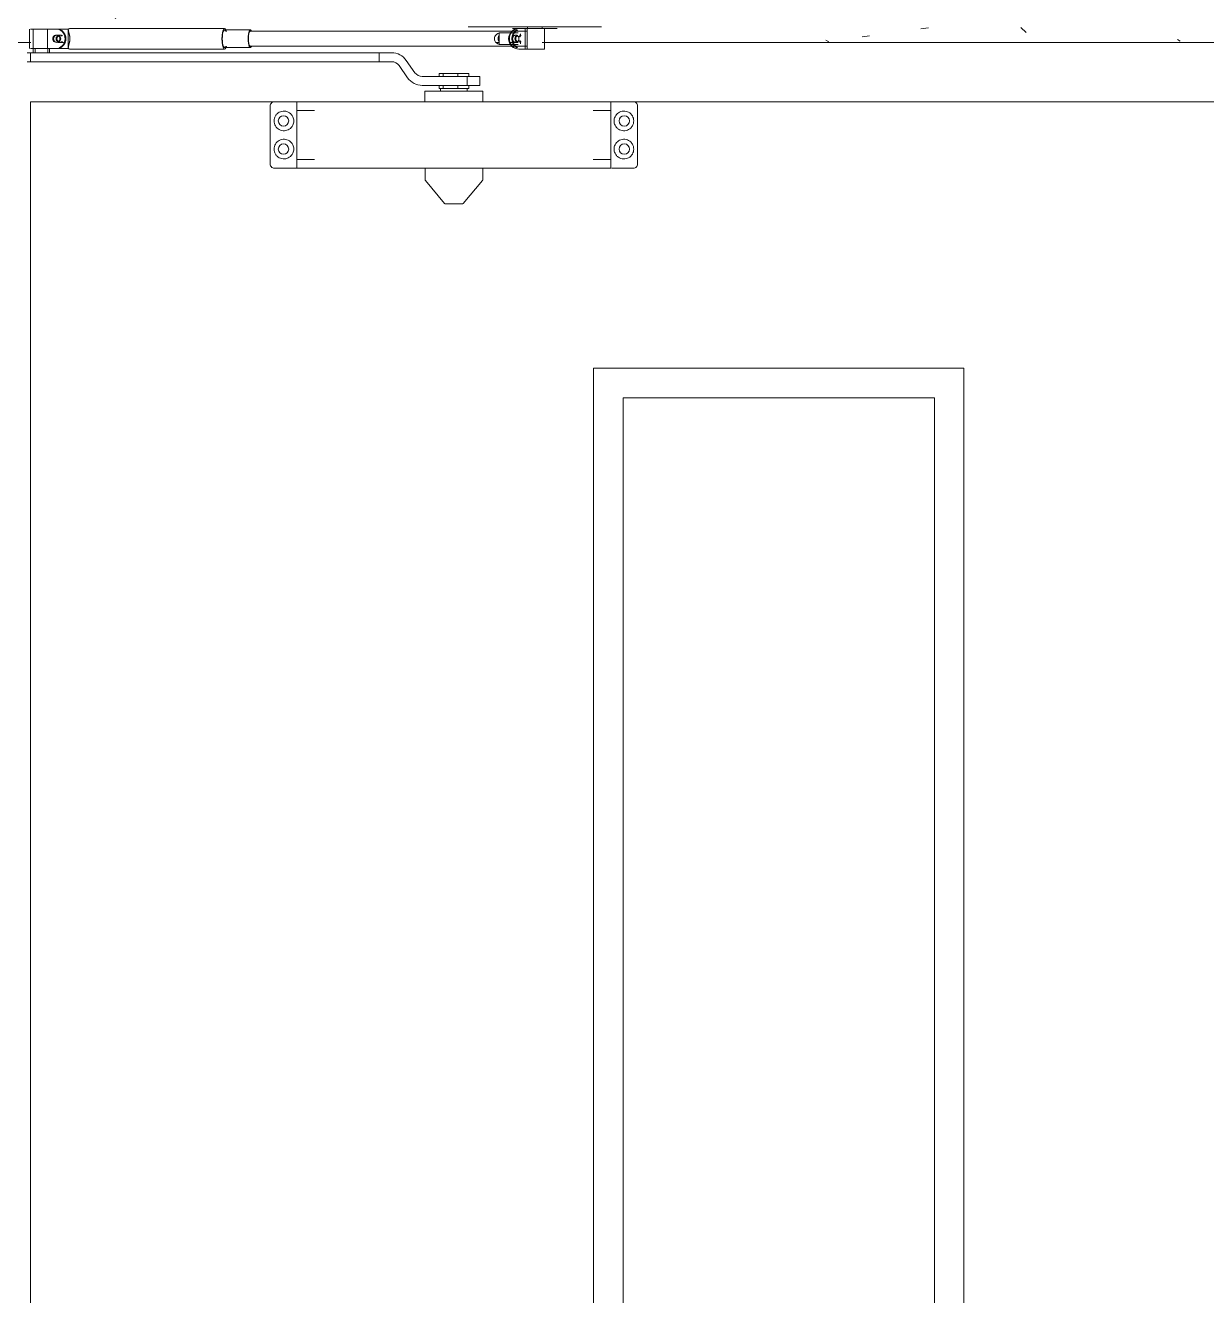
# Model space of a CAD drawing. Header units: millimetres. Extents: x 1240 to 198004, y -7796 to 35300.
# Drawn here: x 160950 to 161747, y 10354 to 11211 of the extents above; entities that cross this region are included whole.
import ezdxf

# ---------------------------------------------------------------- set-up
doc = ezdxf.new("R2010")
doc.units = ezdxf.units.MM
for name, color, linetype, lineweight in [('A-DOOR', 31, 'Continuous', 9), ('A-DOOR-FRAM', 31, 'Continuous', 9), ('A-WALL-PATT-4', 111, 'Continuous', 9), ('I-WALL', 2, 'Continuous', 9)]:
    doc.layers.add(name, color=color, linetype=linetype, lineweight=lineweight)

# ---------------------------------------------------------------- blocks, each defined once
blk = doc.blocks.new('FD_07 - FD_07-1700x2200-CỬA ĐI 2 CÁNH-910693-TKCS_MẶT ĐỨNG NỘI KHU 2')
at = {"layer": 'A-DOOR'}
h = blk.add_hatch(dxfattribs=at)
h.set_pattern_fill('FP_43', color=256, style=0, pattern_type=2)
h.set_pattern_definition([(63.435, (1790.26, 104.33), (-0.001, 1524.001), [532.463, -2875.304]), (63.435, (266.26, 104.33), (-0.001, 1524.001), [532.463, -2875.304]), (63.435, (2519.8, 398.8), (-0.001, 1524.001), [532.463, -2875.304]), (63.435, (995.8, 398.8), (-0.001, 1524.001), [532.463, -2875.304]), (63.435, (2409.4, 294.83), (-0.001, 1524.001), [532.463, -2875.304]), (63.435, (885.4, 294.83), (-0.001, 1524.001), [532.463, -2875.304]), (63.435, (2296.8, 890.1), (-0.001, 1524.001), [258.8, -3148.965]), (63.435, (772.8, 890.1), (-0.001, 1524.001), [258.8, -3148.965]), (63.435, (2223.2, 797.95), (-0.001, 1524.001), [532.463, -2875.304]), (63.435, (699.2, 797.95), (-0.001, 1524.001), [532.463, -2875.304]), (63.435, (2236.2, 864.1), (-0.001, 1524.001), [532.463, -2875.304]), (63.435, (712.2, 864.1), (-0.001, 1524.001), [532.463, -2875.304]), (63.435, (1621.35, 573.94), (-0.001, 1524.001), [532.463, -2875.304]), (63.435, (97.35, 573.94), (-0.001, 1524.001), [532.463, -2875.304]), (63.435, (1634.34, 651.9), (-0.001, 1524.001), [532.463, -2875.304]), (63.435, (110.34, 651.9), (-0.001, 1524.001), [532.463, -2875.304]), (63.435, (1637.84, 708.1), (-0.001, 1524.001), [532.463, -2875.304]), (63.435, (113.84, 708.1), (-0.001, 1524.001), [532.463, -2875.304])])
h.paths.add_polyline_path([(-34947.36, 9200), (-34737.36, 9200), (-34737.36, 10960), (-34947.36, 10960), (-34947.36, 9318.18)])
for p, q in [((-35347.96, 11209), (-35347.96, 11196)), ((-35347.36, 11209), (-35335.77, 11209)), ((-35345.46, 11209), (-35345.46, 11193)), ((-35335.77, 11209), (-35328.67, 11209)), ((-35335.77, 11196), (-35335.77, 11209)), ((-35328.67, 11209), (-35328.15, 11209)), ((-35328.67, 11209), (-35321.84, 11209)), ((-35321.84, 11196), (-35321.84, 11209)), ((-35321.84, 11196.38), (-35321.84, 11208.62)), ((-35321.84, 11208.57), (-35321.84, 11196.43)), ((-35216.33, 11209.5), (-35320.96, 11209.5)), ((-35198.95, 11208.5), (-35216.33, 11208.5)), ((-35051.96, 11210.49), (-35051.56, 11210.49)), ((-35051.56, 11210.49), (-35032.29, 11210.49)), ((-35032.29, 11210.49), (-35031.97, 11210.49)), ((-35031.9, 11210.49), (-35026.71, 11210.49)), ((-35026.71, 11210.49), (-35025.56, 11210.49)), ((-35025.56, 11210.49), (-35009.07, 11210.49)), ((-35021.96, 11209.49), (-35019.96, 11209.49)), ((-35019.96, 11209.49), (-35021.96, 11209.49)), ((-35017.87, 11209.49), (-35019.96, 11209.49)), ((-35017.87, 11209.49), (-35012.22, 11209.49)), ((-35013.46, 11209.49), (-35013.46, 11195.49)), ((-35012.22, 11209.49), (-35000.68, 11209.49)), ((-35012.22, 11195.49), (-35012.22, 11209.49)), ((-35011.96, 11210.49), (-35011.96, 11209.49)), ((-35006.96, 11210.49), (-35009.46, 11210.49)), ((-35009.46, 11210.49), (-35006.96, 11210.49)), ((-35006.96, 11210.49), (-35009.46, 11210.49)), ((-35009.46, 11210.49), (-35006.96, 11210.49)), ((-35009.07, 11210.49), (-35004.84, 11210.49)), ((-35009.07, 11210.49), (-35004.84, 11210.49)), ((-35006.96, 11210.49), (-35004.46, 11210.49)), ((-35004.46, 11210.49), (-35006.96, 11210.49)), ((-35006.96, 11210.49), (-35004.46, 11210.49)), ((-35004.46, 11210.49), (-35006.96, 11210.49)), ((-35004.84, 11210.49), (-34988.35, 11210.49)), ((-35001.96, 11209.49), (-35001.96, 11210.49)), ((-34993.96, 11209.49), (-35001.29, 11209.49)), ((-35000.68, 11209.49), (-35001.01, 11209.49)), ((-35000.46, 11195.49), (-35000.46, 11209.49)), ((-34993.96, 11209.49), (-34991.96, 11209.49)), ((-34991.96, 11209.49), (-34993.96, 11209.49)), ((-34988.35, 11210.49), (-34987.21, 11210.49)), ((-34987.21, 11210.49), (-34982.01, 11210.49)), ((-34981.95, 11210.49), (-34981.62, 11210.49)), ((-34981.62, 11210.49), (-34962.36, 11210.49)), ((-34962.36, 11210.49), (-34961.96, 11210.49)), ((-35012.54, 11207.5), (-35198.95, 11207.5)), ((-35031.03, 11206.48), (-35024.11, 11206.48)), ((-35031.03, 11206.48), (-35031.03, 11198.52)), ((-35024.11, 11206.48), (-35022.91, 11206.48)), ((-35022.91, 11206.48), (-35018.16, 11206.48)), ((-35021.34, 11206.48), (-35022.54, 11206.48)), ((-35018.16, 11206.48), (-35021.34, 11206.48)), ((-35016.54, 11203.94), (-35016.54, 11205.82)), ((-35016.54, 11199.16), (-35016.54, 11201.04)), ((-35349.55, 11193), (-35347.36, 11193)), ((-35335.77, 11196), (-35347.36, 11196)), ((-35347.36, 11193), (-35111.93, 11193)), ((-35347.36, 11187), (-35347.36, 11193)), ((-35344.26, 11196), (-35344.26, 11193)), ((-35328.67, 11196), (-35335.77, 11196)), ((-35335.66, 11193), (-35335.66, 11196.21)), ((-35334.46, 11193), (-35334.46, 11196)), ((-35328.15, 11196), (-35328.67, 11196)), ((-35321.84, 11196), (-35328.67, 11196)), ((-35320.96, 11195.5), (-35216.33, 11195.5)), ((-35216.33, 11196.5), (-35198.95, 11196.5)), ((-35198.95, 11197.5), (-35012.54, 11197.5)), ((-35103.54, 11193), (-35111.93, 11193)), ((-35111.93, 11193), (-35111.93, 11187)), ((-35103.53, 11193), (-35103.54, 11193)), ((-35024.11, 11198.52), (-35031.03, 11198.52)), ((-35022.92, 11198.52), (-35024.11, 11198.52)), ((-35018.16, 11198.52), (-35022.92, 11198.52)), ((-35022.54, 11198.52), (-35021.35, 11198.52)), ((-35021.35, 11198.52), (-35018.16, 11198.52)), ((-35012.22, 11195.49), (-35017.87, 11195.49)), ((-35000.68, 11195.49), (-35012.22, 11195.49)), ((-35002.15, 11195.49), (-35000.46, 11195.49)), ((-35000.46, 11195.49), (-35000.68, 11195.49)), ((-35347.36, 11187), (-35349.55, 11187)), ((-35111.93, 11187), (-35347.36, 11187)), ((-35111.93, 11187), (-35103.54, 11187)), ((-35098.63, 11184.44), (-35092.8, 11176.12)), ((-35087.89, 11179.56), (-35093.71, 11187.88)), ((-35052.58, 11177), (-35082.97, 11177)), ((-35071.62, 11179), (-35068.93, 11179)), ((-35071.62, 11179), (-35071.62, 11177)), ((-35068.93, 11179), (-35058.9, 11179)), ((-35068.93, 11177), (-35068.93, 11179)), ((-35058.9, 11179), (-35051.54, 11179)), ((-35058.9, 11177), (-35058.9, 11179)), ((-35052.58, 11171), (-35052.58, 11177)), ((-35052.58, 11177), (-35044.09, 11177)), ((-35051.54, 11177), (-35051.54, 11179)), ((-35044.09, 11177), (-35046.35, 11177)), ((-35044.09, 11171), (-35044.09, 11177)), ((-35082.97, 11171), (-35052.58, 11171)), ((-35081.13, 11167), (-35081.13, 11160)), ((-35080.46, 11167), (-35081.13, 11167)), ((-35081.13, 11167), (-35042.7, 11167)), ((-35071.62, 11171), (-35071.62, 11169)), ((-35070.28, 11169), (-35071.62, 11169)), ((-35070.58, 11169), (-35070.58, 11167)), ((-35070.28, 11169), (-35070.58, 11169)), ((-35070.58, 11169), (-35070.27, 11169)), ((-35063.91, 11169), (-35070.28, 11169)), ((-35068.93, 11169), (-35070.28, 11169)), ((-35070.27, 11169), (-35067.94, 11169)), ((-35068.93, 11169), (-35068.93, 11171)), ((-35063.91, 11169), (-35068.93, 11169)), ((-35067.94, 11169), (-35059.25, 11169)), ((-35056.79, 11169), (-35063.91, 11169)), ((-35058.9, 11169), (-35063.91, 11169)), ((-35059.25, 11169), (-35056.79, 11169)), ((-35058.9, 11169), (-35058.9, 11171)), ((-35055.22, 11169), (-35058.9, 11169)), ((-35051.54, 11169), (-35055.22, 11169)), ((-35052.89, 11169), (-35053.79, 11169)), ((-35053.79, 11169), (-35052.89, 11169)), ((-35052.89, 11169), (-35052.58, 11169)), ((-35052.58, 11169), (-35052.89, 11169)), ((-35044.09, 11171), (-35052.58, 11171)), ((-35052.58, 11167), (-35052.58, 11169)), ((-35051.54, 11169), (-35051.54, 11171)), ((-35046.35, 11171), (-35044.09, 11171)), ((-35042.7, 11167), (-35042.04, 11167)), ((-35042.04, 11167), (-35042.7, 11167)), ((-35042.04, 11160), (-35042.04, 11167)), ((-35347.36, 11160), (-35347.36, 9000)), ((-35182.58, 11160), (-35347.36, 11160)), ((-35185.58, 11118), (-35185.58, 11157)), ((-35182.58, 11160), (-35170.32, 11160)), ((-35167.58, 11160), (-35170.32, 11160)), ((-35170.32, 11160), (-35168.37, 11160)), ((-35167.94, 11160), (-35167.67, 11160)), ((-34955.58, 11160), (-35167.58, 11160)), ((-35167.58, 11160), (-35167.58, 11159.75)), ((-35167.58, 11159.75), (-35167.58, 11151.07)), ((-34952.84, 11160), (-34955.58, 11160)), ((-34955.58, 11159.75), (-34955.58, 11160)), ((-34955.58, 11151.07), (-34955.58, 11159.75)), ((-34955.49, 11160), (-34955.22, 11160)), ((-34954.79, 11160), (-34952.84, 11160)), ((-34952.84, 11160), (-34940.58, 11160)), ((-34537.36, 11160), (-34940.58, 11160)), ((-34937.58, 11157), (-34937.58, 11118)), ((-35155.58, 11154), (-35167.58, 11154)), ((-35167.58, 11151.07), (-35167.58, 11149.33)), ((-35167.58, 11149.33), (-35167.58, 11125.67)), ((-34955.58, 11154), (-34967.58, 11154)), ((-34955.58, 11149.33), (-34955.58, 11151.07)), ((-34955.58, 11125.67), (-34955.58, 11149.33)), ((-35167.58, 11125.67), (-35167.58, 11123.93)), ((-35167.58, 11123.93), (-35167.58, 11115.25)), ((-34955.58, 11123.93), (-34955.58, 11125.67)), ((-34955.58, 11115.25), (-34955.58, 11123.93)), ((-35170.32, 11115), (-35182.58, 11115)), ((-35168.37, 11115), (-35170.32, 11115)), ((-35167.67, 11115), (-35167.94, 11115)), ((-35167.58, 11121), (-35155.58, 11121)), ((-35167.58, 11115.25), (-35167.58, 11115)), ((-35167.58, 11115), (-34955.58, 11115)), ((-35081.08, 11115), (-35081.08, 11107.41)), ((-35042.08, 11107.41), (-35042.08, 11115)), ((-34967.58, 11121), (-34955.58, 11121)), ((-34955.58, 11115), (-34955.58, 11115.25)), ((-34955.22, 11115), (-34955.49, 11115)), ((-34952.84, 11115), (-34954.79, 11115)), ((-34940.58, 11115), (-34952.84, 11115)), ((-35080.82, 11106.69), (-35067.86, 11091.32)), ((-35055.31, 11091.32), (-35042.35, 11106.69)), ((-35061.58, 11091), (-35061.58, 11091)), ((-35061.58, 11091), (-35061.58, 11091)), ((-34967.36, 9180), (-34967.36, 10980)), ((-34967.36, 10980), (-34717.36, 10980)), ((-34717.36, 9180), (-34717.36, 10980)), ((-34947.36, 10960), (-34947.36, 9200)), ((-34737.36, 10960), (-34947.36, 10960)), ((-34737.36, 9200), (-34737.36, 10960))]:
    blk.add_line(p, q, dxfattribs=at)
at = {"layer": 'A-DOOR', "flags": 128}
for points in [[(-35034.26, 11202.5), (-35034.17, 11203.26), (-35033.88, 11204.01), (-35033.41, 11204.72), (-35032.77, 11205.38), (-35031.97, 11205.97), (-35031.03, 11206.48)], [(-35031.03, 11198.52), (-35031.97, 11199.03), (-35032.77, 11199.62), (-35033.41, 11200.28), (-35033.88, 11200.99), (-35034.17, 11201.74), (-35034.26, 11202.5)], [(-35031.09, 11204.72), (-35031.41, 11204.01), (-35031.61, 11203.26), (-35031.67, 11202.5)], [(-35031.67, 11202.5), (-35031.61, 11201.74), (-35031.41, 11200.99), (-35031.09, 11200.28)], [(-35182.58, 11160), (-35183.25, 11159.92), (-35183.88, 11159.7), (-35184.45, 11159.35), (-35184.93, 11158.87), (-35185.28, 11158.3), (-35185.51, 11157.67), (-35185.58, 11157)], [(-34937.58, 11157), (-34937.66, 11157.67), (-34937.88, 11158.3), (-34938.24, 11158.87), (-34938.71, 11159.35), (-34939.28, 11159.7), (-34939.91, 11159.92), (-34940.58, 11160)], [(-35185.58, 11118), (-35185.51, 11117.33), (-35185.28, 11116.7), (-35184.93, 11116.13), (-35184.45, 11115.65), (-35183.88, 11115.3), (-35183.25, 11115.08), (-35182.58, 11115)], [(-34940.58, 11115), (-34939.91, 11115.08), (-34939.28, 11115.3), (-34938.71, 11115.65), (-34938.24, 11116.13), (-34937.88, 11116.7), (-34937.66, 11117.33), (-34937.58, 11118)], [(-35080.82, 11106.69), (-35080.84, 11106.72), (-35080.87, 11106.76), (-35080.9, 11106.79), (-35080.92, 11106.83), (-35080.94, 11106.87), (-35080.96, 11106.91), (-35080.98, 11106.95), (-35081, 11106.99), (-35081.02, 11107.04), (-35081.03, 11107.08), (-35081.04, 11107.12), (-35081.05, 11107.17), (-35081.06, 11107.21), (-35081.07, 11107.25), (-35081.08, 11107.3), (-35081.08, 11107.34), (-35081.08, 11107.39), (-35081.08, 11107.41)], [(-35042.08, 11107.41), (-35042.08, 11107.37), (-35042.09, 11107.32), (-35042.09, 11107.28), (-35042.1, 11107.23), (-35042.1, 11107.19), (-35042.11, 11107.14), (-35042.13, 11107.1), (-35042.14, 11107.06), (-35042.15, 11107.01), (-35042.17, 11106.97), (-35042.19, 11106.93), (-35042.21, 11106.89), (-35042.23, 11106.85), (-35042.25, 11106.81), (-35042.28, 11106.78), (-35042.31, 11106.74), (-35042.33, 11106.7), (-35042.35, 11106.69)], [(-35067.16, 11091), (-35067.19, 11091), (-35067.23, 11091), (-35067.27, 11091.01), (-35067.3, 11091.01), (-35067.34, 11091.02), (-35067.37, 11091.03), (-35067.41, 11091.04), (-35067.44, 11091.05), (-35067.48, 11091.06), (-35067.51, 11091.07), (-35067.55, 11091.09), (-35067.58, 11091.1), (-35067.61, 11091.12), (-35067.64, 11091.14), (-35067.67, 11091.16), (-35067.7, 11091.18), (-35067.73, 11091.2), (-35067.76, 11091.23), (-35067.79, 11091.25), (-35067.81, 11091.28), (-35067.84, 11091.3), (-35067.86, 11091.32)], [(-35061.58, 11091), (-35061.8, 11091), (-35062.03, 11091), (-35062.25, 11091), (-35062.47, 11091), (-35062.69, 11091), (-35062.91, 11091), (-35063.12, 11091), (-35063.34, 11091), (-35063.55, 11091), (-35063.75, 11091), (-35063.96, 11091), (-35064.16, 11091), (-35064.35, 11091), (-35064.54, 11091), (-35064.73, 11091), (-35064.91, 11091), (-35065.09, 11091), (-35065.26, 11091), (-35065.42, 11091), (-35065.58, 11091), (-35065.73, 11091), (-35065.88, 11091), (-35066.02, 11091), (-35066.15, 11091), (-35066.27, 11091), (-35066.39, 11091), (-35066.5, 11091), (-35066.6, 11091), (-35066.69, 11091), (-35066.78, 11091), (-35066.85, 11091), (-35066.92, 11091), (-35066.98, 11091), (-35067.03, 11091), (-35067.08, 11091), (-35067.11, 11091), (-35067.13, 11091), (-35067.15, 11091), (-35067.16, 11091)], [(-35067.16, 11091), (-35067.15, 11091), (-35067.14, 11091), (-35067.12, 11091), (-35067.09, 11091), (-35067.05, 11091), (-35067, 11091), (-35066.94, 11091), (-35066.87, 11091), (-35066.8, 11091), (-35066.72, 11091), (-35066.63, 11091), (-35066.53, 11091), (-35066.42, 11091), (-35066.31, 11091), (-35066.18, 11091), (-35066.05, 11091), (-35065.92, 11091), (-35065.77, 11091), (-35065.62, 11091), (-35065.47, 11091), (-35065.3, 11091), (-35065.13, 11091), (-35064.96, 11091), (-35064.78, 11091), (-35064.59, 11091), (-35064.4, 11091), (-35064.21, 11091), (-35064.01, 11091), (-35063.81, 11091), (-35063.6, 11091), (-35063.39, 11091), (-35063.18, 11091), (-35062.97, 11091), (-35062.75, 11091), (-35062.53, 11091), (-35062.31, 11091), (-35062.09, 11091), (-35061.86, 11091), (-35061.64, 11091), (-35061.58, 11091)], [(-35061.58, 11091), (-35061.36, 11091), (-35061.14, 11091), (-35060.91, 11091), (-35060.69, 11091), (-35060.47, 11091), (-35060.26, 11091), (-35060.04, 11091), (-35059.83, 11091), (-35059.62, 11091), (-35059.41, 11091), (-35059.21, 11091), (-35059.01, 11091), (-35058.81, 11091), (-35058.62, 11091), (-35058.43, 11091), (-35058.25, 11091), (-35058.08, 11091), (-35057.91, 11091), (-35057.74, 11091), (-35057.58, 11091), (-35057.43, 11091), (-35057.29, 11091), (-35057.15, 11091), (-35057.02, 11091), (-35056.89, 11091), (-35056.77, 11091), (-35056.67, 11091), (-35056.56, 11091), (-35056.47, 11091), (-35056.39, 11091), (-35056.31, 11091), (-35056.24, 11091), (-35056.18, 11091), (-35056.13, 11091), (-35056.09, 11091), (-35056.05, 11091), (-35056.03, 11091), (-35056.01, 11091), (-35056.01, 11091)], [(-35056.01, 11091), (-35056.01, 11091), (-35056.02, 11091), (-35056.05, 11091), (-35056.08, 11091), (-35056.12, 11091), (-35056.17, 11091), (-35056.22, 11091), (-35056.29, 11091), (-35056.36, 11091), (-35056.45, 11091), (-35056.54, 11091), (-35056.64, 11091), (-35056.74, 11091), (-35056.86, 11091), (-35056.98, 11091), (-35057.11, 11091), (-35057.25, 11091), (-35057.39, 11091), (-35057.54, 11091), (-35057.7, 11091), (-35057.86, 11091), (-35058.03, 11091), (-35058.2, 11091), (-35058.38, 11091), (-35058.57, 11091), (-35058.76, 11091), (-35058.95, 11091), (-35059.15, 11091), (-35059.36, 11091), (-35059.56, 11091), (-35059.77, 11091), (-35059.98, 11091), (-35060.2, 11091), (-35060.42, 11091), (-35060.63, 11091), (-35060.85, 11091), (-35061.08, 11091), (-35061.3, 11091), (-35061.52, 11091), (-35061.58, 11091)], [(-35055.31, 11091.32), (-35055.33, 11091.3), (-35055.36, 11091.27), (-35055.38, 11091.25), (-35055.41, 11091.22), (-35055.44, 11091.2), (-35055.47, 11091.18), (-35055.5, 11091.15), (-35055.53, 11091.13), (-35055.56, 11091.12), (-35055.59, 11091.1), (-35055.63, 11091.08), (-35055.66, 11091.07), (-35055.69, 11091.06), (-35055.73, 11091.04), (-35055.76, 11091.03), (-35055.8, 11091.02), (-35055.83, 11091.02), (-35055.87, 11091.01), (-35055.91, 11091.01), (-35055.94, 11091), (-35055.98, 11091), (-35056.01, 11091)]]:
    blk.add_lwpolyline(points, dxfattribs=at)
at = {"layer": 'A-DOOR'}
for centre, start, end in [((-35176.58, 11147), 0, 180), ((-34946.58, 11147), 0, 180), ((-35176.58, 11147), 180, 0), ((-34946.58, 11147), 180, 0), ((-35176.58, 11128), 0, 180), ((-34946.58, 11128), 0, 180), ((-35176.58, 11128), 180, 0), ((-34946.58, 11128), 180, 0)]:
    blk.add_arc(centre, 3.5, start, end, dxfattribs=at)
for centre, major_axis, ratio, start_param, end_param in [((-35330.55, 11202.5), (0, 6.79), 0.965835, 4.712389, 5.992125), ((-35330.03, 11202.5), (0, 6.79), 0.965835, 4.712389, 5.992125), ((-35320.96, 11202.5), (0, 7), 0.259156, 0, 0.50718), ((-35216.33, 11202.5), (0, 7), 0.259156, 0.261799, 1.570796), ((-35216.33, 11202.5), (0, 6), 0.259156, 5.759587, 7.853982), ((-35216.33, 11202.5), (0, 7), 0.259156, 5.497787, 6.52341), ((-35198.95, 11202.5), (0, 6), 0.259156, 5.759587, 7.853982), ((-35017.87, 11202.49), (0, 7), 0.965835, 0, 1.570796), ((-35017.35, 11202.49), (0, 7), 0.965835, 0.261799, 1.570796), ((-35015.78, 11202.49), (0, 7), 0.965835, 0.523599, 1.308997), ((-35015.26, 11202.49), (0, 7), 0.965835, 0.523599, 1.570796), ((-35329.89, 11202.5), (0, 2.5), 0.965835, 4.712389, 7.853982), ((-35329.89, 11202.5), (0, 2.5), 0.965835, 1.570796, 4.712389), ((-35329.37, 11202.5), (0, 2.5), 0.965835, 4.712389, 7.853982), ((-35329.37, 11202.5), (0, 2.5), 0.965835, 1.570796, 4.712389), ((-35329.34, 11202.5), (0, 2.5), 0.965835, 4.712389, 7.853982), ((-35329.34, 11202.5), (0, 2.5), 0.965835, 1.570796, 4.712389), ((-35327.58, 11202.5), (0, 2.5), 0.965835, 5.497787, 7.853982), ((-35327.58, 11202.5), (0, 2.5), 0.965835, 1.570796, 3.926991), ((-35327.55, 11202.5), (0, 2.5), 0.965835, 5.497787, 7.853982), ((-35327.55, 11202.5), (0, 2.5), 0.965835, 1.570796, 3.926991), ((-35327.03, 11202.5), (0, 2.5), 0.965835, 5.759587, 7.853982), ((-35327.03, 11202.5), (0, 2.5), 0.965835, 1.570796, 3.665191), ((-35330.55, 11202.5), (0, 6.79), 0.965835, 3.432653, 4.712389), ((-35330.03, 11202.5), (0, 6.79), 0.965835, 3.432653, 4.712389), ((-35216.33, 11202.5), (0, 7), 0.259156, 1.570796, 2.879793), ((-35216.33, 11202.5), (0, 6), 0.259156, 1.570796, 3.665191), ((-35198.95, 11202.5), (0, 6), 0.259156, 1.570796, 3.665191), ((-35198.95, 11202.5), (0, 5), 0.259156, 0, 1.570796), ((-35198.95, 11202.5), (0, 5), 0.259156, 1.570796, 3.141593), ((-35017.87, 11202.49), (0, 7), 0.965835, 1.570796, 3.141593), ((-35017.35, 11202.49), (0, 7), 0.965835, 1.570796, 2.879793), ((-35020.08, 11202.49), (0, 2.5), 0.965835, 4.712389, 7.853982), ((-35020.08, 11202.49), (0, 2.5), 0.965835, 1.570796, 4.712389), ((-35015.78, 11202.49), (0, 7), 0.965835, 1.832596, 2.617994), ((-35015.26, 11202.49), (0, 7), 0.965835, 1.570796, 2.617994), ((-35019.56, 11202.49), (0, 2.5), 0.965835, 5.759587, 7.853982), ((-35019.56, 11202.49), (0, 2.5), 0.965835, 5.759587, 7.853982), ((-35019.56, 11202.49), (0, 2.5), 0.965835, 1.570796, 3.665191), ((-35019.56, 11202.49), (0, 2.5), 0.965835, 1.570796, 3.665191), ((-35017.99, 11202.49), (0, 2.5), 0.965835, 0.261799, 1.570796), ((-35017.99, 11202.49), (0, 2.5), 0.965835, 0.261799, 1.570796), ((-35017.99, 11202.49), (0, 2.5), 0.965835, 1.570796, 2.879793), ((-35017.99, 11202.49), (0, 2.5), 0.965835, 1.570796, 2.879793), ((-35017.47, 11202.49), (0, 2.5), 0.965835, 0.523599, 1.570796), ((-35017.47, 11202.49), (0, 2.5), 0.965835, 1.570796, 2.617994), ((-35019.56, 11202.49), (0, 2.5), 0.965835, 5.235988, 5.497787), ((-35019.56, 11202.49), (0, 2.5), 0.965835, 5.235988, 5.497787), ((-35019.56, 11202.49), (0, 2.5), 0.965835, 3.926991, 4.18879), ((-35019.56, 11202.49), (0, 2.5), 0.965835, 3.926991, 4.18879), ((-35017.99, 11202.49), (0, 2.5), 0.965835, 5.759587, 6.021386), ((-35017.99, 11202.49), (0, 2.5), 0.965835, 5.759587, 6.021386), ((-35017.99, 11202.49), (0, 2.5), 0.965835, 3.403392, 3.665191), ((-35017.99, 11202.49), (0, 2.5), 0.965835, 3.403392, 3.665191), ((-35015.76, 11202.5), (0, 5), 0.259156, 1.110588, 1.340692), ((-35015.76, 11202.5), (0, 5), 0.259156, 1.8009, 2.031004), ((-35017.47, 11202.49), (0, 2.5), 0.965835, 5.759587, 6.021386), ((-35017.47, 11202.49), (0, 2.5), 0.965835, 3.403392, 3.665191), ((-35320.96, 11202.5), (0, 7), 0.259156, 2.634413, 3.141593), ((-35216.33, 11202.5), (0, 7), 0.259156, 2.901368, 3.926991), ((-35103.54, 11181), (0, 12), 1, 5.323254, 6.283185), ((-35103.54, 11181), (0, 6), 1, 5.323254, 6.283185), ((-35082.97, 11183), (0, 12), 1, 2.181662, 3.141593), ((-35082.97, 11183), (0, 6), 1, 2.181662, 3.141593)]:
    blk.add_ellipse(centre, major_axis=major_axis, ratio=ratio, start_param=start_param, end_param=end_param, dxfattribs=at)
for points, knots in [([(-35321.84, 11208.62), (-35321.84, 11208.5), (-35321.82, 11208.23), (-35321.76, 11207.84), (-35321.69, 11207.51), (-35321.63, 11207.25), (-35321.57, 11207.02), (-35321.52, 11206.83), (-35321.48, 11206.69), (-35321.45, 11206.54), (-35321.39, 11206.34), (-35321.32, 11206.09), (-35321.25, 11205.82), (-35321.19, 11205.61), (-35321.15, 11205.44), (-35321.11, 11205.27), (-35321.06, 11205.05), (-35320.99, 11204.76), (-35320.91, 11204.4), (-35320.85, 11204.03), (-35320.81, 11203.66), (-35320.76, 11203.15), (-35320.74, 11202.76), (-35320.73, 11202.5)], [0, 0, 0, 0, 0.1, 0.2, 0.25, 0.3, 0.35, 0.375, 0.4, 0.425, 0.45, 0.5, 0.55, 0.575, 0.6, 0.625, 0.65, 0.7, 0.75, 0.8, 0.85, 0.9, 1, 1, 1, 1]), ([(-35320.73, 11202.5), (-35320.74, 11202.24), (-35320.76, 11201.85), (-35320.81, 11201.34), (-35320.85, 11200.97), (-35320.91, 11200.6), (-35320.99, 11200.24), (-35321.06, 11199.95), (-35321.11, 11199.73), (-35321.15, 11199.56), (-35321.19, 11199.39), (-35321.25, 11199.18), (-35321.32, 11198.91), (-35321.39, 11198.66), (-35321.45, 11198.46), (-35321.48, 11198.31), (-35321.52, 11198.17), (-35321.57, 11197.98), (-35321.63, 11197.75), (-35321.69, 11197.49), (-35321.76, 11197.16), (-35321.82, 11196.77), (-35321.84, 11196.5), (-35321.84, 11196.38)], [0, 0, 0, 0, 0.1, 0.15, 0.2, 0.25, 0.3, 0.35, 0.375, 0.4, 0.425, 0.45, 0.5, 0.55, 0.575, 0.6, 0.625, 0.65, 0.7, 0.75, 0.8, 0.9, 1, 1, 1, 1]), ([(-35182.95, 11147), (-35182.94, 11148.22), (-35182.45, 11149.98), (-35180.95, 11151.86), (-35179.49, 11152.92), (-35177.8, 11153.55), (-35176, 11153.71), (-35174.23, 11153.39), (-35172.6, 11152.61), (-35171.24, 11151.41), (-35170.59, 11150.42), (-35170.32, 11149.87)], [0, 0, 0, 0, 0.2, 0.3, 0.4, 0.5, 0.6, 0.7, 0.8, 0.9, 1, 1, 1, 1]), ([(-34952.84, 11149.87), (-34952.31, 11150.97), (-34951.11, 11152.34), (-34948.93, 11153.39), (-34947.16, 11153.71), (-34945.37, 11153.55), (-34943.68, 11152.92), (-34942.22, 11151.86), (-34941.09, 11150.45), (-34940.37, 11148.78), (-34940.22, 11147.61), (-34940.21, 11147)], [0, 0, 0, 0, 0.2, 0.3, 0.4, 0.5, 0.6, 0.7, 0.8, 0.9, 1, 1, 1, 1]), ([(-35170.32, 11144.13), (-35170.86, 11143.03), (-35172.06, 11141.66), (-35174.23, 11140.61), (-35176, 11140.29), (-35177.8, 11140.45), (-35179.49, 11141.08), (-35180.95, 11142.14), (-35182.07, 11143.55), (-35182.79, 11145.22), (-35182.95, 11146.39), (-35182.95, 11147)], [0, 0, 0, 0, 0.2, 0.3, 0.4, 0.5, 0.6, 0.7, 0.8, 0.9, 1, 1, 1, 1]), ([(-34940.21, 11147), (-34940.22, 11145.78), (-34940.71, 11144.02), (-34942.22, 11142.14), (-34943.68, 11141.08), (-34945.37, 11140.45), (-34947.16, 11140.29), (-34948.94, 11140.61), (-34950.56, 11141.39), (-34951.92, 11142.59), (-34952.58, 11143.58), (-34952.84, 11144.13)], [0, 0, 0, 0, 0.2, 0.3, 0.4, 0.5, 0.6, 0.7, 0.8, 0.9, 1, 1, 1, 1]), ([(-35182.95, 11128), (-35182.94, 11129.22), (-35182.45, 11130.98), (-35180.95, 11132.86), (-35179.49, 11133.92), (-35177.8, 11134.55), (-35176, 11134.71), (-35174.23, 11134.39), (-35172.6, 11133.61), (-35171.24, 11132.41), (-35170.59, 11131.42), (-35170.32, 11130.87)], [0, 0, 0, 0, 0.2, 0.3, 0.4, 0.5, 0.6, 0.7, 0.8, 0.9, 1, 1, 1, 1]), ([(-34952.84, 11130.87), (-34952.31, 11131.97), (-34951.11, 11133.34), (-34948.93, 11134.39), (-34947.16, 11134.71), (-34945.37, 11134.55), (-34943.68, 11133.92), (-34942.22, 11132.86), (-34941.09, 11131.45), (-34940.37, 11129.78), (-34940.22, 11128.61), (-34940.21, 11128)], [0, 0, 0, 0, 0.2, 0.3, 0.4, 0.5, 0.6, 0.7, 0.8, 0.9, 1, 1, 1, 1]), ([(-35170.32, 11125.13), (-35170.86, 11124.03), (-35172.06, 11122.66), (-35174.23, 11121.61), (-35176, 11121.29), (-35177.8, 11121.45), (-35179.49, 11122.08), (-35180.95, 11123.14), (-35182.07, 11124.55), (-35182.79, 11126.22), (-35182.95, 11127.39), (-35182.95, 11128)], [0, 0, 0, 0, 0.2, 0.3, 0.4, 0.5, 0.6, 0.7, 0.8, 0.9, 1, 1, 1, 1]), ([(-34940.21, 11128), (-34940.22, 11126.78), (-34940.71, 11125.02), (-34942.22, 11123.14), (-34943.68, 11122.08), (-34945.37, 11121.45), (-34947.16, 11121.29), (-34948.94, 11121.61), (-34950.56, 11122.39), (-34951.92, 11123.59), (-34952.58, 11124.58), (-34952.84, 11125.13)], [0, 0, 0, 0, 0.2, 0.3, 0.4, 0.5, 0.6, 0.7, 0.8, 0.9, 1, 1, 1, 1])]:
    blk.add_open_spline(points, degree=3, knots=knots, dxfattribs=at)
for points in [[(-35170.32, 11149.87), (-35170.09, 11149.42), (-35169.75, 11148.49), (-35169.63, 11147.5), (-35169.62, 11147)], [(-34953.54, 11147), (-34953.53, 11147.5), (-34953.41, 11148.49), (-34953.07, 11149.42), (-34952.84, 11149.87)], [(-35169.62, 11147), (-35169.63, 11146.5), (-35169.75, 11145.51), (-35170.09, 11144.58), (-35170.32, 11144.13)], [(-34952.84, 11144.13), (-34953.07, 11144.58), (-34953.41, 11145.51), (-34953.53, 11146.5), (-34953.54, 11147)], [(-35170.32, 11130.87), (-35170.09, 11130.42), (-35169.75, 11129.49), (-35169.63, 11128.5), (-35169.62, 11128)], [(-35169.62, 11128), (-35169.63, 11127.5), (-35169.75, 11126.51), (-35170.09, 11125.58), (-35170.32, 11125.13)], [(-34953.54, 11128), (-34953.53, 11128.5), (-34953.41, 11129.49), (-34953.07, 11130.42), (-34952.84, 11130.87)], [(-34952.84, 11125.13), (-34953.07, 11125.58), (-34953.41, 11126.51), (-34953.53, 11127.5), (-34953.54, 11128)]]:
    blk.add_open_spline(points, degree=3, dxfattribs=at)
at = {"layer": 'A-DOOR-FRAM'}
for p, q in [((-35347.36, 9000), (-35347.36, 11160)), ((-35347.36, 11160), (-35182.58, 11160)), ((-35170.32, 11160), (-35167.58, 11160)), ((-34955.58, 11160), (-34952.84, 11160)), ((-34940.58, 11160), (-34134.14, 11160))]:
    blk.add_line(p, q, dxfattribs=at)

msp = doc.modelspace()

# ---------------------------------------------------------------- hatches: boundary and pattern name
at = {"layer": 'A-WALL-PATT-4'}
h = msp.add_hatch(dxfattribs=at)
h.set_pattern_fill('FP_38', color=256, style=0, pattern_type=2)
h.set_pattern_definition([(50, (196301.1, 0), (1093.104, -95.634), [114.3, -1257.3]), (355, (196301.1, 0), (-211.457, 1146.34), [91.44, -1005.84]), (100.451, (196392.2, -8), (881.656, 1050.7), [97.14, -1068.54]), (46.184, (196301.1, 304.8), (1626.475, -252.257), [171.45, -1885.95]), (96.636, (196436.6, 283.8), (1424.416, 1484.565), [145.71, -1602.81]), (351.184, (196301.1, 304.8), (1424.43, 1484.55), [137.16, -1508.76]), (21, (196453.5, 228.6), (909.686, -613.59), [114.3, -1257.3]), (326, (196453.5, 228.6), (370.812, 1105.13), [91.44, -1005.84]), (71.451, (196529.3, 177.5), (1280.503, 491.528), [97.14, -1068.54]), (37.5, (196301.1, 0), (18.5313, 507.3303), [50.292, -943.356, 50.292, -970.788, -1009.65]), (37.5, (196301.1, 0), (18.5313, 507.3303), [-2014.728, 50.292, -959.358]), (7.5, (196301.1, 0), (400.918, 601.084), [50.292, -531.876, 50.292, -920.496, -384.81]), (7.5, (196301.1, 0), (400.918, 601.084), [-1552.956, 50.292, -334.518]), (327.5, (195961.25, 0), (813.545, -34.3737), [50.292, -330.708, 50.292, -1138.428, -1577.34]), (327.5, (195961.25, 0), (813.545, -34.3737), [-1569.72, 50.292, -1527.048]), (317.5, (195808.85, 0), (888.775, 152.56), [50.292, -445.008, 50.292, -739.14, -1120.14]), (317.5, (195808.85, 0), (888.775, 152.56), [-1284.732, 50.292, -1069.848])])
h.paths.add_polyline_path([(161270.07, 11206.48), (161266.93, 11203.26), (161267.96, 11200), (161270.07, 11201.74), (161270.07, 11206.04)])
h.paths.add_polyline_path([(162548.21, 11209), (162553.3, 11202.5), (162553.3, 11200), (162557.37, 11200.97), (162557.37, 11204.03), (162556.34, 11205.34), (162554.62, 11205.58), (162548.93, 11208.62)])
h.paths.add_polyline_path([(160913.74, 9000), (160913.74, 11200), (160953.67, 11200.97), (160954.61, 11209), (161083.49, 11207.45), (161084.77, 11207.7), (161100.9, 11205.98), (161102.15, 11207.5), (161277.26, 11205.97), (161278.43, 11201.21), (161279.13, 11200), (161284.02, 11201.74), (161283.44, 11202.5), (161282.72, 11204.26), (161282.72, 11209.49), (161275.54, 11210.49), (161275.54, 11213.49), (161312.74, 11213.49), (161312.74, 11210.49), (161299.81, 11209.49), (161299.81, 11200), (162228.08, 11201.74), (162227.67, 11209.49), (162214.73, 11210.49), (162214.73, 11213.49), (162251.94, 11213.49), (162251.94, 11210.49), (162244.25, 11209.49), (162244.04, 11204.86), (162242.75, 11204.15), (162243.04, 11201.21), (162244.75, 11200.73), (162244.75, 11200), (162248.76, 11201.74), (162248.35, 11202.5), (162250.49, 11206.48), (162426.44, 11205), (162426.82, 11207.7), (162443.81, 11206.69), (162444.27, 11209.5), (162573.8, 11207.76), (162573.8, 11200), (162613.74, 11200), (162613.74, 9000), (162754.16, 9000), (162754.16, 11500), (160773.74, 11500), (160773.74, 9000)])
h.paths.add_polyline_path([(160969.45, 11200), (160975.37, 11200.97), (160974.17, 11202.5), (160976.93, 11207.76), (160970.12, 11204), (160970.1, 11200.97), (160969.67, 11200.33)])
h.paths.add_polyline_path([(162257.4, 11200), (162260.54, 11201.74), (162259.51, 11205), (162257.4, 11205.97), (162257.4, 11200.28)])
h.paths.add_polyline_path([(162277.93, 11210.49), (162258.67, 11210.49), (162260.25, 11213.49), (162277.93, 11213.49)])
h.paths.add_polyline_path([(162213.58, 11210.49), (162208.39, 11210.49), (162208.39, 11213.49), (162213.58, 11213.49)])
h.paths.add_polyline_path([(161338.74, 11210.49), (161319.48, 11210.49), (161319.48, 11213.49), (161338.74, 11213.49)])
h.paths.add_polyline_path([(162258.27, 11210.49), (162253.08, 11210.49), (162253.08, 11213.49), (162258.27, 11213.49)])
h.paths.add_polyline_path([(161269.2, 11210.49), (161270.07, 11213.49), (161274.39, 11213.49), (161274.39, 11210.49), (161270.07, 11210.49)])
h.paths.add_polyline_path([(162203.96, 11210.49), (162188.73, 11210.49), (162188.73, 11213.49), (162208, 11213.49), (162208, 11210.49)])
h.paths.add_polyline_path([(161268.81, 11210.49), (161249.54, 11210.49), (161249.54, 11213.49), (161268.81, 11213.49)])
h.paths.add_polyline_path([(161319.08, 11210.49), (161313.89, 11210.49), (161313.89, 11213.49), (161319.08, 11213.49)])
h.paths.add_polyline_path([(161292.03, 11210.49), (161296.25, 11210.49), (161296.25, 11212.49), (161292.03, 11212.49)])
h.paths.add_polyline_path([(162235.44, 11210.49), (162235.44, 11212.49), (162231.22, 11212.49), (162231.22, 11210.49)])
h.paths.add_polyline_path([(162077.07, 11550), (162754.16, 11550), (162754.16, 11900), (160773.74, 11900), (160773.74, 11550), (161884.07, 11550)])
h.paths.add_polyline_path([(160804.4, 12380), (162754.16, 12380), (162754.16, 12400), (160773.74, 12400), (160773.74, 12380), (160776.07, 12380)])
h = msp.add_hatch(dxfattribs=at)
h.set_pattern_fill('FP_39', color=256, style=0, pattern_type=2)
h.set_pattern_definition([(37.5, (196301.1, 0), (-4.79953, 146.8239), [5.029, -110.795, 5.029, -124.511, -123.825]), (37.5, (196301.1, 0), (-4.79953, 146.8239), [-245.364, 5.029, -118.796]), (7.5, (196301.1, 0), (134.8574, 215.0472), [5.029, -57.455, 5.029, -99.365, -40.005]), (7.5, (196301.1, 0), (134.8574, 215.0472), [-166.878, 5.029, -34.976]), (327.5, (196207.37, 0), (237.29776, 0.4316), [5.029, -33.071, 5.029, -132.131, -179.07]), (327.5, (196207.37, 0), (237.29776, 0.4316), [-175.26, 5.029, -174.041]), (317.5, (196207.37, 0), (229.0671, 66.8792), [5.029, -14.021, 5.029, -84.887, -102.87]), (317.5, (196207.37, 0), (229.0671, 66.8792), [-108.966, 5.029, -97.841])])
h.paths.add_polyline_path([(161270.07, 11206.48), (161266.93, 11203.26), (161267.96, 11200), (161270.07, 11201.74), (161270.07, 11206.04)])
h.paths.add_polyline_path([(162548.21, 11209), (162553.3, 11202.5), (162553.3, 11200), (162557.37, 11200.97), (162557.37, 11204.03), (162556.34, 11205.34), (162554.62, 11205.58), (162548.93, 11208.62)])
h.paths.add_polyline_path([(160913.74, 9000), (160913.74, 11200), (160953.67, 11200.97), (160954.61, 11209), (161083.49, 11207.45), (161084.77, 11207.7), (161100.9, 11205.98), (161102.15, 11207.5), (161277.26, 11205.97), (161278.43, 11201.21), (161279.13, 11200), (161284.02, 11201.74), (161283.44, 11202.5), (161282.72, 11204.26), (161282.72, 11209.49), (161275.54, 11210.49), (161275.54, 11213.49), (161312.74, 11213.49), (161312.74, 11210.49), (161299.81, 11209.49), (161299.81, 11200), (162228.08, 11201.74), (162227.67, 11209.49), (162214.73, 11210.49), (162214.73, 11213.49), (162251.94, 11213.49), (162251.94, 11210.49), (162244.25, 11209.49), (162244.04, 11204.86), (162242.75, 11204.15), (162243.04, 11201.21), (162244.75, 11200.73), (162244.75, 11200), (162248.76, 11201.74), (162248.35, 11202.5), (162250.49, 11206.48), (162426.44, 11205), (162426.82, 11207.7), (162443.81, 11206.69), (162444.27, 11209.5), (162573.8, 11207.76), (162573.8, 11200), (162613.74, 11200), (162613.74, 9000), (162754.16, 9000), (162754.16, 11500), (160773.74, 11500), (160773.74, 9000)])
h.paths.add_polyline_path([(160969.45, 11200), (160975.37, 11200.97), (160974.17, 11202.5), (160976.93, 11207.76), (160970.12, 11204), (160970.1, 11200.97), (160969.67, 11200.33)])
h.paths.add_polyline_path([(162257.4, 11200), (162260.54, 11201.74), (162259.51, 11205), (162257.4, 11205.97), (162257.4, 11200.28)])
h.paths.add_polyline_path([(162277.93, 11210.49), (162258.67, 11210.49), (162260.25, 11213.49), (162277.93, 11213.49)])
h.paths.add_polyline_path([(162213.58, 11210.49), (162208.39, 11210.49), (162208.39, 11213.49), (162213.58, 11213.49)])
h.paths.add_polyline_path([(161338.74, 11210.49), (161319.48, 11210.49), (161319.48, 11213.49), (161338.74, 11213.49)])
h.paths.add_polyline_path([(162258.27, 11210.49), (162253.08, 11210.49), (162253.08, 11213.49), (162258.27, 11213.49)])
h.paths.add_polyline_path([(161269.2, 11210.49), (161270.07, 11213.49), (161274.39, 11213.49), (161274.39, 11210.49), (161270.07, 11210.49)])
h.paths.add_polyline_path([(162203.96, 11210.49), (162188.73, 11210.49), (162188.73, 11213.49), (162208, 11213.49), (162208, 11210.49)])
h.paths.add_polyline_path([(161268.81, 11210.49), (161249.54, 11210.49), (161249.54, 11213.49), (161268.81, 11213.49)])
h.paths.add_polyline_path([(161319.08, 11210.49), (161313.89, 11210.49), (161313.89, 11213.49), (161319.08, 11213.49)])
h.paths.add_polyline_path([(161292.03, 11210.49), (161296.25, 11210.49), (161296.25, 11212.49), (161292.03, 11212.49)])
h.paths.add_polyline_path([(162235.44, 11210.49), (162235.44, 11212.49), (162231.22, 11212.49), (162231.22, 11210.49)])
h.paths.add_polyline_path([(162077.07, 11550), (162754.16, 11550), (162754.16, 11900), (160773.74, 11900), (160773.74, 11550), (161884.07, 11550)])
h.paths.add_polyline_path([(160804.4, 12380), (162754.16, 12380), (162754.16, 12400), (160773.74, 12400), (160773.74, 12380), (160776.07, 12380)])

# ---------------------------------------------------------------- linework, layer by layer
at = {"layer": 'I-WALL'}
for p, q in [((160913.74, 11200), (160953.96, 11200)), ((160972.53, 11200), (160976.13, 11200)), ((161267.96, 11200), (161270.07, 11200)), ((161277.78, 11200), (161282.79, 11200)), ((161298.99, 11200), (162228.49, 11200))]:
    msp.add_line(p, q, dxfattribs=at)

# ---------------------------------------------------------------- block references
at = {"layer": 'A-DOOR'}
msp.add_blockref('FD_07 - FD_07-1700x2200-CỬA ĐI 2 CÁNH-910693-TKCS_MẶT ĐỨNG NỘI KHU 2', (196301.1, 0), dxfattribs=at)

doc.saveas('drawing.dxf')
